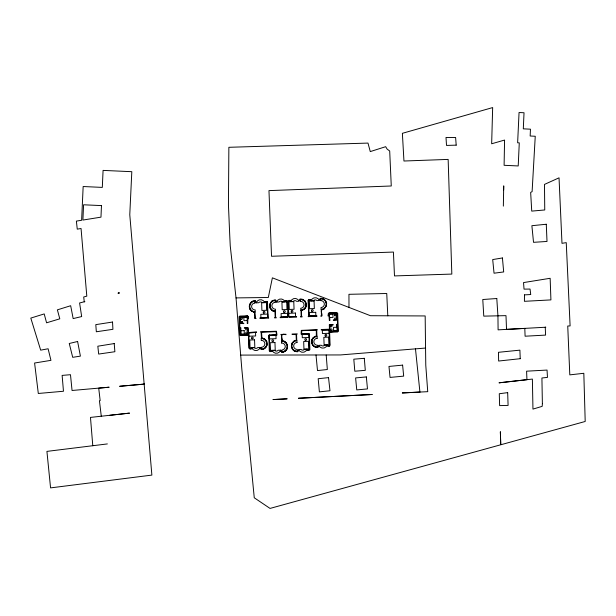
<?xml version="1.0" encoding="UTF-8"?>
<svg xmlns="http://www.w3.org/2000/svg" width="616" height="616" viewBox="0 0 616 616"><rect width="100%" height="100%" fill="white"/><g stroke="black" fill="none" stroke-linecap="round" stroke-linejoin="round"><path stroke-width="0.92" d="M268.129 317.271L267.49 301.755M296.103 334.788L296.304 340.232L295.249 340.486M308.077 300.623L308.747 316.131M330.099 345.283L329.629 332.247L337.583 331.978L338.3 331.346L337.676 313.351M503.649 189.928L503.719 185.87L503.349 206.129M300.985 310.364L301.162 316.077L300.477 316.932L302.233 316.87L301.524 316.424M316.924 336.144L316.724 330.553L317.417 329.652L301.324 330.384L301.101 334.157L308.885 334.157L309.478 349.411C308.832 351.266 304.327 349.334 309.301 350.304M317.617 346.485L317.633 347.085A5.321 5.321 0 0 1 311.996 342.304A5.321 5.321 0 0 1 316.57 336.498L316.593 336.49M320.566 299.384L320.543 298.76A5.321 5.321 0 0 1 326.187 303.542A5.321 5.321 0 0 1 321.606 309.348L321.437 309.409M321.252 309.725L321.452 315.292L320.759 316.193C324.401 316.955 318.934 309.848 322.769 309.548M249.28 306.121L249.857 303.95L251.082 302.279M301.609 316.17L301.432 310.541L304.289 309.278M306.345 305.544L306.137 303.118L305.066 301.132M320.566 299.399L319.365 299.761L320.266 298.329M306.314 305.744L306.029 306.83M267.044 345.099L266.874 341.934M296.119 334.603L292.107 334.488L292.092 334.026L297.259 333.841L296.565 334.742L296.766 340.286M308.092 300.439L308.524 299.815M267.036 345.106L266.004 347.309M287.41 347.986L287.549 345.745M311.696 340.301L311.704 343.281M287.41 347.994L287.017 349.049M311.696 340.286L312.089 339.239M326.434 305.728L326.626 303.303M268.099 317.479L268.738 318.095L259.898 318.418L259.883 317.956L267.629 317.433L267.121 302.14C266.443 300.454 261.754 302.479 267.136 301.355M309.887 349.734L309.386 334.303M316.316 330.276L316.331 336.067M326.434 305.736L324.132 308.87M248.456 332.594L248.148 327.666L244.336 327.727L244.352 328.182L247.755 328.059L247.979 334.111L240.779 334.373L240.887 327.851L240.271 327.874L240.402 334.773L248.002 334.796L240.117 334.773L239.478 316.793L247.324 316.27L239.763 316.832L239.924 323.515L243.797 323.608L243.782 323.146L240.379 323.269L240.155 317.225L247.347 316.955L247.247 323.477L247.817 323.454L247.786 316.362C246.392 318.418 249.295 319.442 248.44 318.372L248.371 316.616M268.869 335.296L269.292 350.958M305.882 307.192L305.528 307.846M287.01 349.056L285.924 350.589M312.096 339.224L312.574 338.423M292.107 343.089L291.345 346.161M316.37 330.168L301.778 330.684L301.64 333.68L308.508 333.433M290.629 300.385L290.714 300.808L288.25 301.316L288.827 316.57L296.627 316.616L296.642 317.071L288.958 317.294M280.696 351.359L280.603 350.928L281.666 350.958M290.629 300.377L288.511 300.446M280.68 351.389L281.381 351.359L281.589 352.29L283.691 351.99M292.107 343.081L292.408 342.611M305.528 307.854L304.974 308.608M248.471 332.571L256.556 331.878L256.572 332.34L248.81 332.902L249.334 348.156C250.034 349.934 254.423 347.74 249.827 349.064M268.884 335.273L269.346 334.904M292.415 342.604L293.894 341.164M312.574 338.415L313.051 337.838M304.966 308.616L304.296 309.27M265.504 347.886L263.64 349.149M285.916 350.596L285.508 350.966M313.19 337.691L314.876 336.513M251.089 302.271L251.667 301.794M271.51 301.409L269.862 303.896L269.639 306.699M271.517 301.401L271.949 301.055M285.501 350.974L285.054 351.312M329.776 345.946L329.375 346.146M297.798 351.69L298.652 350.273L297.821 350.304M251.675 301.794L252.991 301.078M271.956 301.047L272.426 300.747M324.124 308.878L323.646 309.163M293.901 341.156L294.379 340.871M285.046 351.312L284.569 351.605M272.434 300.739L273.104 300.408M323.631 309.17L322.776 309.54M294.386 340.864L295.241 340.486M284.554 351.605L283.699 351.982M300.046 300.446L300.262 299.507A5.321 5.321 0 0 1 305.898 304.281A5.321 5.321 0 0 1 301.316 310.087L301.239 310.11M314.884 336.505L316.131 336.105M273.111 300.4L274.936 299.969M308.631 299.761C314.037 300.362 308.809 299.184 308.539 300.57L309.155 315.916L316.917 315.869L316.932 316.331L308.092 316.655L308.77 316.17M263.633 349.149L263.109 349.341M252.999 301.078L255.463 300.908M263.101 349.341L261.138 349.572L260.206 348.233L261.076 348.194M269.462 334.873L276.415 334.603L276.06 331.624L261.554 332.332M299.938 300.469L299.076 300.5L299.815 300.015L299.9 299.099L302.079 299.222M107.369 443.92L46.924 451.389L50.566 487.887L151.875 475.098L129.776 214.715L131.809 171.695L103.08 170.393L102.31 187.403L83.16 186.525L81.628 220.266L76.384 221.105L77.262 229.152L81.05 228.505L86.802 296.142L83.699 296.989L84.269 301.778L84.885 301.624L79.595 302.964L81.666 316.562L73.165 318.588L70.671 305.721L57.38 309.856L59.798 318.819L46.577 322.807L44.206 313.921L30.8 318.095L40.679 350.15L48.11 348.772L50.951 360.345L34.588 363.024L38.307 393.47L63.471 391.252L62.131 375.398L70.486 374.705L72.049 390.482L109.14 387.21L98.714 388.149L100.169 400.639L99.438 400.716L101.278 416.224M296.411 340.679L296.427 340.679A5.321 5.321 0 0 0 291.83 346.492A5.321 5.321 0 0 0 297.474 351.266L297.451 350.697M109.663 415.307L129.529 413.128L90.475 417.409L92.777 445.722M320.312 298.321L321.806 298.367M297.713 351.713L296.211 351.667M240.664 355.093L340.517 354.939L425.556 348.048L425.171 315.946L370.47 315.715L272.38 277.839L268.314 297.49L236.028 297.905L230.245 245.892L229.706 234.665L228.444 204.866L228.867 147.301L367.983 143.089L370.278 151.59L385.678 146.685L387.094 149.064L389.697 151.012L391.268 185.986L268.969 190.621L271.533 256.271L393.416 252.06L394.486 275.922L451.828 274.082L448.148 159.405L403.95 161.015L402.379 133.318L492.661 107.577L491.66 143.774L504.573 140.063L504.104 165.304L518.21 165.95L519.28 142.858L517.633 142.781L519.049 112.52L524.031 112.751L523.3 128.836L530.468 129.183L530.16 135.997L535.25 136.267L532.108 191.653L530.653 192.385L531.731 211.111L544.752 209.964L544.482 184.415L559.035 177.824L561.985 243.328L566.243 242.635L570.108 325.91L567.736 326.026L569.8 374.875L583.822 373.288L585.2 421.475L270.039 508.423L254.262 497.774L241.811 368.999L236.028 297.905M275.722 301.355L276.553 301.324L275.545 299.961M247.501 315.8L239.793 316.085L239.054 316.624L239.647 334.719L240.448 335.528L248.402 335.22L248.872 348.179M287.533 317.409L280.188 317.679L280.172 317.217L287.918 316.693L287.41 301.393C286.933 299.792 282.02 301.663 287.256 300.539M336.96 327.25L333.51 327.381L333.641 330.823L337.083 330.7M317.987 346.115L318.819 346.084L317.956 347.509L315.276 347.193M329.214 346.161C324.578 345.245 329.106 346.993 329.637 345.222L329.029 329.93L321.267 329.976L321.244 329.514L329.113 329.229L329.414 329.691M247.509 315.8L248.371 316.601M275.013 311.057L275.029 311.057A5.321 5.321 0 0 1 270.024 305.59A5.321 5.321 0 0 1 275.298 300.416L275.321 300.985M261.685 338.492L261.731 338.5A5.321 5.321 0 0 1 266.72 343.959A5.321 5.321 0 0 1 261.446 349.133L261.415 348.502M255.332 302.086L256.264 302.071L255.494 301.64L255.463 300.924M261.939 338.053L261.561 332.363M282.729 340.802C281.574 337.807 280.157 332.578 285.986 334.711L285.97 334.249L280.796 334.442L281.558 335.289L281.789 340.956M262.139 338.076L262.693 338.176M274.243 311.419L274.944 311.511L275.183 317.194M322.006 298.398L323.254 298.798M274.228 311.419L273.689 311.28M253.769 312.12L254.654 312.25L254.855 317.756M282.929 340.84L284.176 341.233M296.011 351.628L294.255 350.981M253.761 312.12L251.559 311.088M281.989 341.172L282.143 341.202A5.321 5.321 0 0 1 287.133 346.662A5.321 5.321 0 0 1 281.858 351.836L281.835 351.266M302.086 299.23L304.674 300.708M308.716 333.464L309.147 333.733M263.063 338.269L263.764 338.531M273.496 311.226L272.811 310.941M315.269 347.185L313.221 345.876M323.261 298.798L323.924 299.153M284.184 341.241L284.846 341.587M263.771 338.538L265.049 339.324M272.803 310.934L272.149 310.564M269.716 351.62C273.312 351.505 272.387 351.582 269.746 350.858L269.223 335.605L276.984 335.042L276.469 331.254L260.383 331.739L261.145 332.586L261.454 338.377M323.931 299.153L325.464 300.531M284.854 341.595L285.886 342.404M294.086 350.874L292.554 349.495M271.987 310.449L270.085 308.154M265.057 339.331L266.197 340.579M251.251 310.841L250.851 310.456M304.681 300.716L305.059 301.124M285.893 342.411L286.386 342.973M312.951 345.599L311.758 343.474M250.596 310.164L250.058 309.394M325.471 300.539L326.472 302.556M286.394 342.981L287.341 344.814M292.438 349.341L291.376 346.546M275.252 317.356L274.597 317.879L276.361 317.817L275.598 316.971L275.398 311.426M266.204 340.586L266.489 341.064M250.058 309.386L249.719 308.724M329.429 329.714L329.329 324.701L333.14 324.478L333.156 324.94L329.745 325.063L329.968 331.108L337.168 330.846L336.582 324.355L337.198 324.332L337.568 331.223L329.991 331.801L337.822 331.308L337.214 313.375L329.314 313.275L336.913 313.29L337.229 319.958L333.372 320.328L333.348 319.873L336.76 319.75L336.536 313.698L329.344 313.96L329.922 320.459L329.352 320.482L328.859 313.398L328.813 315.754L327.989 315.931L328.39 313.282L329.036 312.828L336.806 312.543L337.676 313.344M270.085 308.146L269.677 306.899M266.666 341.41L266.867 341.926M254.893 317.933L254.716 318.564L256.071 318.557L255.324 317.756L254.747 311.796A5.321 5.321 0 0 1 249.734 306.337A5.321 5.321 0 0 1 255.016 301.155L255.039 301.778M249.719 308.708L249.526 308.185M287.349 344.821L287.549 345.738M249.526 308.177L249.272 306.506M326.472 302.564L326.626 303.295M415.477 348.849L419.92 392.053L427.735 391.676L425.779 365.319L425.556 348.048M316.008 354.978L317.502 370.57L327.342 369.531L326.195 355.016M387.787 315.792L386.748 293.501L348.949 294.309L348.987 307.407M524.493 294.879L524.416 301.316L550.92 299.9L550.15 278.293L523.531 282.582L524.031 289.135L530.045 289.058L530.73 294.533L524.493 294.879M101.471 205.598L100.97 217.148L82.891 220.058L83.584 204.789L101.471 205.598M542.38 403.665L542.188 406.344L532.956 409.101L532.378 379.071L498.983 382.829L526.942 379.687L526.595 371.179L547.047 370.07L547.47 377.385L541.918 378.001L542.38 403.665M256.256 302.818L258.728 302.741A2.295 2.295 0 0 1 262.216 302.618L264.695 302.525A4.481 4.481 0 0 0 256.256 302.818M260.206 347.463L260.198 347.478A4.481 4.481 0 0 1 251.767 347.786L254.239 347.678A2.295 2.295 0 0 0 257.727 347.547L260.206 347.463M276.546 302.079L279.017 302.002A2.295 2.295 0 0 1 282.505 301.879L284.985 301.786A4.481 4.481 0 0 0 276.546 302.079M290.706 301.563L293.178 301.486A2.295 2.295 0 0 1 296.666 301.363L299.145 301.27A4.481 4.481 0 0 0 290.706 301.563M280.619 350.165L280.611 350.181A4.481 4.481 0 0 1 272.18 350.489L274.651 350.381A2.295 2.295 0 0 0 278.139 350.25L280.619 350.165M310.995 300.816L313.467 300.747A2.295 2.295 0 0 1 316.955 300.616L319.435 300.523A4.481 4.481 0 0 0 310.995 300.816M307.03 349.195L307.022 349.21A4.481 4.481 0 0 1 298.591 349.518L301.062 349.418A2.295 2.295 0 0 0 304.55 349.287L307.03 349.195M327.188 345.014L327.188 345.029A4.481 4.481 0 0 1 318.757 345.337L321.221 345.23A2.295 2.295 0 0 0 324.709 345.099L327.188 345.014M77.608 341.495L69.254 343.489L72.703 357.319L80.403 356.125L77.608 341.495M118.896 293.008L117.979 293.193L119.396 292.908L118.896 293.008M502.425 257.958L492.7 259.567L494.04 273.204L503.688 271.941L502.425 257.958M114.222 343.566L97.829 346.207L98.676 354.061L114.876 351.721L114.222 343.566M112.536 322.037L95.803 324.64L96.335 331.77L112.921 329.314L112.536 322.037M507.676 392.631L499.283 393.74L499.63 405.613L508.092 405.42L507.676 392.631M520.235 358.697L498.637 361.03L498.483 352.298L519.896 350.15L520.235 358.697M328.528 377.616L318.187 378.725L319.373 391.868L329.983 390.752L328.528 377.616M546.284 224.247L531.885 225.702L533.525 242.327L547.008 241.449L546.284 224.247M402.61 365.126L388.973 366.435L390.043 377.423L403.68 376.122L402.61 365.126M366.335 376.923L355.609 377.924L356.756 389.913L367.483 388.912L366.335 376.923M144.483 384.091L119.758 386.27L144.483 384.091M364.302 358.312L353.807 359.19L354.808 371.217L365.303 370.339L364.302 358.312M496.796 298.521L482.775 299.515L483.776 316.139L505.99 315.638L506.529 329.391L545.822 327.212L545.252 327.25L545.591 335.096L525.102 336.213L524.793 328.397L498.098 329.853L497.944 316.023L496.796 298.521M372.118 394.502L298.498 398.259L372.118 394.502M287.048 398.837L273.104 399.561L287.048 398.837M419.92 392.053L402.356 392.954L419.92 392.053M266.412 302.618L261.631 302.795L261.908 310.449L266.69 310.272L266.412 302.618M286.702 301.879L281.912 302.048L282.197 309.709L286.979 309.532L286.702 301.879M293.778 301.617L288.996 301.794L289.274 309.448L294.063 309.27L293.778 301.617M314.068 300.877L309.286 301.047L309.563 308.708L314.345 308.531L314.068 300.877M267.69 314.068L260.807 314.322L260.93 317.764L267.821 317.517L267.69 314.068M287.98 313.328L281.089 313.582L281.219 317.024L288.103 316.77L287.98 313.328M295.441 313.051L288.558 313.305L288.681 316.755L295.572 316.501L295.441 313.051M315.731 312.312L308.839 312.566L308.97 316.008L315.862 315.762L315.731 312.312M247.278 317.117L243.836 317.24L243.959 320.682L247.409 320.559L247.278 317.117M332.871 313.991L329.421 314.114L329.552 317.556L332.994 317.433L332.871 313.991M242.381 321.437L240.656 321.498L240.702 322.722L242.427 322.661L242.381 321.437M336.351 318.002L334.627 318.064L334.673 319.288L336.398 319.227L336.351 318.002M247.432 328.605L245.707 328.675L245.753 329.899L247.478 329.83L247.432 328.605M331.832 325.525L330.114 325.587L330.153 326.811L331.878 326.75L331.832 325.525M244.175 330.646L240.725 330.769L240.856 334.211L244.298 334.088L244.175 330.646M255.525 332.525L248.641 332.779L248.764 336.228L255.655 335.974L255.525 332.525M329.214 329.837L322.322 330.084L322.445 333.533L329.337 333.279L329.214 329.837M275.945 335.235L269.053 335.481L269.177 338.931L276.068 338.677L275.945 335.235M309.055 334.018L302.163 334.272L302.287 337.722L309.178 337.468L309.055 334.018M254.547 339.847L249.765 340.024L250.042 347.678L254.832 347.501L254.547 339.847M328.621 337.137L323.831 337.314L324.108 344.968L328.898 344.798L328.621 337.137M274.959 342.55L270.178 342.727L270.455 350.381L275.244 350.204L274.959 342.55M308.454 341.326L303.673 341.503L303.95 349.156L308.739 348.979L308.454 341.326M456.194 145.153L446.508 145.422L446.007 137.453L455.617 137.491L456.194 145.153M320.767 300.631L320.69 298.529A5.552 5.552 0 0 1 326.442 303.873A5.552 5.552 0 0 1 321.098 309.625L321.021 307.523A3.45 3.45 0 0 0 324.339 303.95A3.45 3.45 0 0 0 320.767 300.631M317.163 338.323L317.086 336.221A5.552 5.552 0 0 0 311.735 341.972A5.552 5.552 0 0 0 317.494 347.316L317.417 345.214A3.45 3.45 0 0 1 313.844 341.895A3.45 3.45 0 0 1 317.163 338.323M300.477 301.37L300.4 299.268A5.552 5.552 0 0 1 306.16 304.612A5.552 5.552 0 0 1 300.808 310.364L300.731 308.262A3.45 3.45 0 0 0 304.05 304.689A3.45 3.45 0 0 0 300.477 301.37M297.004 342.511L296.927 340.409A5.552 5.552 0 0 0 291.576 346.161A5.552 5.552 0 0 0 297.328 351.505L297.251 349.403A3.45 3.45 0 0 1 293.678 346.084A3.45 3.45 0 0 1 297.004 342.511M281.689 343.074L281.612 340.964A5.552 5.552 0 0 1 287.364 346.315A5.552 5.552 0 0 1 282.02 352.067L281.943 349.957A3.45 3.45 0 0 0 285.262 346.392A3.45 3.45 0 0 0 281.689 343.074M275.213 302.294L275.136 300.192A5.552 5.552 0 0 0 269.793 305.944A5.552 5.552 0 0 0 275.545 311.288L275.468 309.186A3.45 3.45 0 0 1 271.895 305.867A3.45 3.45 0 0 1 275.213 302.294M261.276 340.371L261.199 338.261A5.552 5.552 0 0 1 266.951 343.613A5.552 5.552 0 0 1 261.608 349.364L261.53 347.255A3.45 3.45 0 0 0 264.849 343.69A3.45 3.45 0 0 0 261.276 340.371M254.932 303.034L254.855 300.931A5.552 5.552 0 0 0 249.503 306.683A5.552 5.552 0 0 0 255.255 312.035L255.178 309.925A3.45 3.45 0 0 1 251.613 306.606A3.45 3.45 0 0 1 254.932 303.034M500.739 444.375L500.361 431.855L500.739 444.375M283.884 312.281A0.878 0.878 0 0 0 285.247 311.596A0.878 0.878 0 0 0 283.976 310.757A0.878 0.878 0 0 0 283.884 312.281M263.594 313.02A0.878 0.878 0 0 0 264.965 312.335A0.878 0.878 0 0 0 263.694 311.496A0.878 0.878 0 0 0 263.594 313.02M272.303 341.449A0.878 0.878 0 0 0 273.666 340.764A0.878 0.878 0 0 0 272.395 339.924A0.878 0.878 0 0 0 272.303 341.449M251.89 338.746A0.878 0.878 0 0 0 253.253 338.061A0.878 0.878 0 0 0 251.983 337.221A0.878 0.878 0 0 0 251.89 338.746M291.537 311.996A0.878 0.878 0 0 0 292.908 311.319A0.878 0.878 0 0 0 291.63 310.472A0.878 0.878 0 0 0 291.537 311.996M311.827 311.257A0.878 0.878 0 0 0 313.19 310.58A0.878 0.878 0 0 0 311.919 309.733A0.878 0.878 0 0 0 311.827 311.257M305.22 340.248A0.878 0.878 0 0 0 306.583 339.562A0.878 0.878 0 0 0 305.313 338.723A0.878 0.878 0 0 0 305.22 340.248M325.379 336.059A0.878 0.878 0 0 0 326.75 335.381A0.878 0.878 0 0 0 325.471 334.534A0.878 0.878 0 0 0 325.379 336.059M246.161 333.556A0.839 0.839 0 0 0 247.47 332.902A0.839 0.839 0 0 0 246.254 332.101A0.839 0.839 0 0 0 246.161 333.556M241.041 319.18A0.839 0.839 0 0 0 242.342 318.526A0.839 0.839 0 0 0 241.125 317.725A0.839 0.839 0 0 0 241.041 319.18M330.754 330.461A0.839 0.839 0 0 0 332.062 329.814A0.839 0.839 0 0 0 330.846 329.006A0.839 0.839 0 0 0 330.754 330.461M334.819 315.754A0.839 0.839 0 0 0 336.128 315.099A0.839 0.839 0 0 0 334.911 314.291A0.839 0.839 0 0 0 334.819 315.754"/></g></svg>
